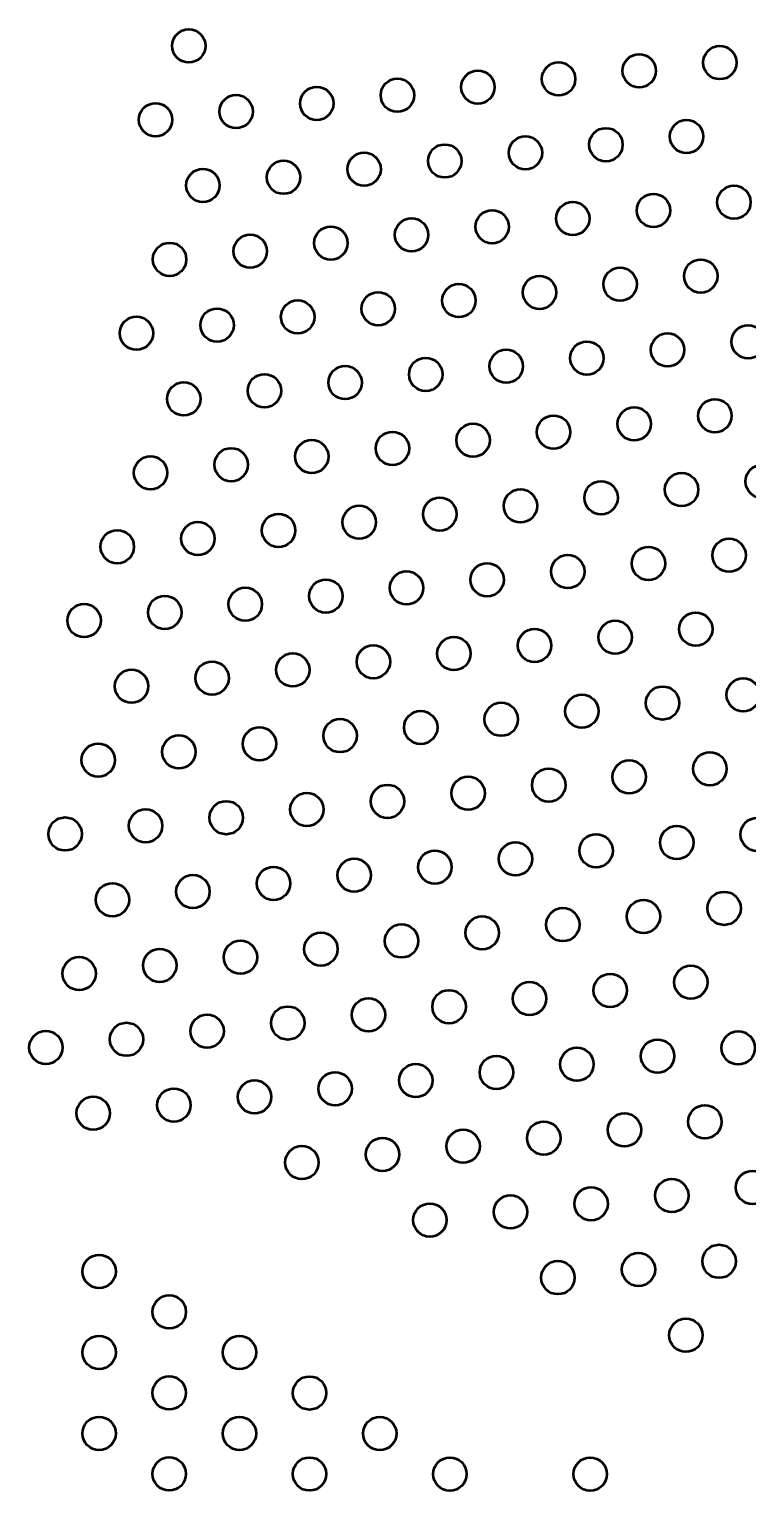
# Model space of a CAD drawing. Header units: inches. Extents: x 17.2 to 30.9, y 2 to 10.
# Drawn here: x 24.37 to 25.418, y 4.881 to 7.012 of the extents above; entities that cross this region are included whole.
import ezdxf

# ---------------------------------------------------------------- set-up
doc = ezdxf.new("R2010")
doc.units = ezdxf.units.IN
doc.header["$MEASUREMENT"] = 0
doc.layers.add('Visible', color=7, linetype='Continuous', lineweight=0)

# ---------------------------------------------------------------- blocks, each defined once
blk = doc.blocks.new('Block_4754')
at = {"layer": 'Visible', "color": 7, "lineweight": 50}
blk.add_circle((25.3275, 5.1073), 0.0243, dxfattribs=at)
blk = doc.blocks.new('Block_4773')
at = {"layer": 'Visible', "color": 7, "lineweight": 50}
blk.add_circle((25.1409, 5.1913), 0.0243, dxfattribs=at)
blk = doc.blocks.new('Block_4774')
at = {"layer": 'Visible', "color": 7, "lineweight": 50}
blk.add_circle((25.2584, 5.2032), 0.0243, dxfattribs=at)
blk = doc.blocks.new('Block_4775')
at = {"layer": 'Visible', "color": 7, "lineweight": 50}
blk.add_circle((25.3759, 5.2151), 0.0243, dxfattribs=at)
blk = doc.blocks.new('Block_4794')
at = {"layer": 'Visible', "color": 7, "lineweight": 50}
blk.add_circle((24.9543, 5.2752), 0.0243, dxfattribs=at)
blk = doc.blocks.new('Block_4795')
at = {"layer": 'Visible', "color": 7, "lineweight": 50}
blk.add_circle((25.0718, 5.2871), 0.0243, dxfattribs=at)
blk = doc.blocks.new('Block_4796')
at = {"layer": 'Visible', "color": 7, "lineweight": 50}
blk.add_circle((25.1893, 5.299), 0.0243, dxfattribs=at)
blk = doc.blocks.new('Block_4797')
at = {"layer": 'Visible', "color": 7, "lineweight": 50}
blk.add_circle((25.3069, 5.3109), 0.0243, dxfattribs=at)
blk = doc.blocks.new('Block_4798')
at = {"layer": 'Visible', "color": 7, "lineweight": 50}
blk.add_circle((25.4244, 5.3228), 0.0243, dxfattribs=at)
blk = doc.blocks.new('Block_4817')
at = {"layer": 'Visible', "color": 7, "lineweight": 50}
blk.add_circle((24.7678, 5.3591), 0.0243, dxfattribs=at)
blk = doc.blocks.new('Block_4818')
at = {"layer": 'Visible', "color": 7, "lineweight": 50}
blk.add_circle((24.8853, 5.371), 0.0243, dxfattribs=at)
blk = doc.blocks.new('Block_4819')
at = {"layer": 'Visible', "color": 7, "lineweight": 50}
blk.add_circle((25.0028, 5.3829), 0.0243, dxfattribs=at)
blk = doc.blocks.new('Block_4820')
at = {"layer": 'Visible', "color": 7, "lineweight": 50}
blk.add_circle((25.1203, 5.3948), 0.0243, dxfattribs=at)
blk = doc.blocks.new('Block_4821')
at = {"layer": 'Visible', "color": 7, "lineweight": 50}
blk.add_circle((25.2378, 5.4067), 0.0243, dxfattribs=at)
blk = doc.blocks.new('Block_4822')
at = {"layer": 'Visible', "color": 7, "lineweight": 50}
blk.add_circle((25.3553, 5.4186), 0.0243, dxfattribs=at)
blk = doc.blocks.new('Block_4842')
at = {"layer": 'Visible', "color": 7, "lineweight": 50}
blk.add_circle((24.4637, 5.4311), 0.0243, dxfattribs=at)
blk = doc.blocks.new('Block_4843')
at = {"layer": 'Visible', "color": 7, "lineweight": 50}
blk.add_circle((24.5812, 5.443), 0.0243, dxfattribs=at)
blk = doc.blocks.new('Block_4844')
at = {"layer": 'Visible', "color": 7, "lineweight": 50}
blk.add_circle((24.6987, 5.4549), 0.0243, dxfattribs=at)
blk = doc.blocks.new('Block_4845')
at = {"layer": 'Visible', "color": 7, "lineweight": 50}
blk.add_circle((24.8162, 5.4668), 0.0243, dxfattribs=at)
blk = doc.blocks.new('Block_4846')
at = {"layer": 'Visible', "color": 7, "lineweight": 50}
blk.add_circle((24.9337, 5.4787), 0.0243, dxfattribs=at)
blk = doc.blocks.new('Block_4847')
at = {"layer": 'Visible', "color": 7, "lineweight": 50}
blk.add_circle((25.0512, 5.4906), 0.0243, dxfattribs=at)
blk = doc.blocks.new('Block_4848')
at = {"layer": 'Visible', "color": 7, "lineweight": 50}
blk.add_circle((25.1687, 5.5025), 0.0243, dxfattribs=at)
blk = doc.blocks.new('Block_4849')
at = {"layer": 'Visible', "color": 7, "lineweight": 50}
blk.add_circle((25.2862, 5.5144), 0.0243, dxfattribs=at)
blk = doc.blocks.new('Block_4850')
at = {"layer": 'Visible', "color": 7, "lineweight": 50}
blk.add_circle((25.4038, 5.5263), 0.0243, dxfattribs=at)
blk = doc.blocks.new('Block_4870')
at = {"layer": 'Visible', "color": 7, "lineweight": 50}
blk.add_circle((24.3946, 5.5269), 0.0243, dxfattribs=at)
blk = doc.blocks.new('Block_4871')
at = {"layer": 'Visible', "color": 7, "lineweight": 50}
blk.add_circle((24.5121, 5.5388), 0.0243, dxfattribs=at)
blk = doc.blocks.new('Block_4872')
at = {"layer": 'Visible', "color": 7, "lineweight": 50}
blk.add_circle((24.6296, 5.5507), 0.0243, dxfattribs=at)
blk = doc.blocks.new('Block_4873')
at = {"layer": 'Visible', "color": 7, "lineweight": 50}
blk.add_circle((24.7471, 5.5626), 0.0243, dxfattribs=at)
blk = doc.blocks.new('Block_4874')
at = {"layer": 'Visible', "color": 7, "lineweight": 50}
blk.add_circle((24.8647, 5.5745), 0.0243, dxfattribs=at)
blk = doc.blocks.new('Block_4875')
at = {"layer": 'Visible', "color": 7, "lineweight": 50}
blk.add_circle((24.9822, 5.5864), 0.0243, dxfattribs=at)
blk = doc.blocks.new('Block_4876')
at = {"layer": 'Visible', "color": 7, "lineweight": 50}
blk.add_circle((25.0997, 5.5983), 0.0243, dxfattribs=at)
blk = doc.blocks.new('Block_4877')
at = {"layer": 'Visible', "color": 7, "lineweight": 50}
blk.add_circle((25.2172, 5.6102), 0.0243, dxfattribs=at)
blk = doc.blocks.new('Block_4878')
at = {"layer": 'Visible', "color": 7, "lineweight": 50}
blk.add_circle((25.3347, 5.6221), 0.0243, dxfattribs=at)
blk = doc.blocks.new('Block_4899')
at = {"layer": 'Visible', "color": 7, "lineweight": 50}
blk.add_circle((24.4431, 5.6346), 0.0243, dxfattribs=at)
blk = doc.blocks.new('Block_4900')
at = {"layer": 'Visible', "color": 7, "lineweight": 50}
blk.add_circle((24.5606, 5.6465), 0.0243, dxfattribs=at)
blk = doc.blocks.new('Block_4901')
at = {"layer": 'Visible', "color": 7, "lineweight": 50}
blk.add_circle((24.6781, 5.6584), 0.0243, dxfattribs=at)
blk = doc.blocks.new('Block_4902')
at = {"layer": 'Visible', "color": 7, "lineweight": 50}
blk.add_circle((24.7956, 5.6703), 0.0243, dxfattribs=at)
blk = doc.blocks.new('Block_4903')
at = {"layer": 'Visible', "color": 7, "lineweight": 50}
blk.add_circle((24.9131, 5.6822), 0.0243, dxfattribs=at)
blk = doc.blocks.new('Block_4904')
at = {"layer": 'Visible', "color": 7, "lineweight": 50}
blk.add_circle((25.0306, 5.6941), 0.0243, dxfattribs=at)
blk = doc.blocks.new('Block_4905')
at = {"layer": 'Visible', "color": 7, "lineweight": 50}
blk.add_circle((25.1481, 5.706), 0.0243, dxfattribs=at)
blk = doc.blocks.new('Block_4906')
at = {"layer": 'Visible', "color": 7, "lineweight": 50}
blk.add_circle((25.2656, 5.7179), 0.0243, dxfattribs=at)
blk = doc.blocks.new('Block_4907')
at = {"layer": 'Visible', "color": 7, "lineweight": 50}
blk.add_circle((25.3831, 5.7298), 0.0243, dxfattribs=at)
blk = doc.blocks.new('Block_4928')
at = {"layer": 'Visible', "color": 7, "lineweight": 50}
blk.add_circle((24.4915, 5.7423), 0.0243, dxfattribs=at)
blk = doc.blocks.new('Block_4929')
at = {"layer": 'Visible', "color": 7, "lineweight": 50}
blk.add_circle((24.609, 5.7543), 0.0243, dxfattribs=at)
blk = doc.blocks.new('Block_4930')
at = {"layer": 'Visible', "color": 7, "lineweight": 50}
blk.add_circle((24.7265, 5.7662), 0.0243, dxfattribs=at)
blk = doc.blocks.new('Block_4931')
at = {"layer": 'Visible', "color": 7, "lineweight": 50}
blk.add_circle((24.844, 5.7781), 0.0243, dxfattribs=at)
blk = doc.blocks.new('Block_4932')
at = {"layer": 'Visible', "color": 7, "lineweight": 50}
blk.add_circle((24.9616, 5.79), 0.0243, dxfattribs=at)
blk = doc.blocks.new('Block_4933')
at = {"layer": 'Visible', "color": 7, "lineweight": 50}
blk.add_circle((25.0791, 5.8019), 0.0243, dxfattribs=at)
blk = doc.blocks.new('Block_4934')
at = {"layer": 'Visible', "color": 7, "lineweight": 50}
blk.add_circle((25.1966, 5.8138), 0.0243, dxfattribs=at)
blk = doc.blocks.new('Block_4935')
at = {"layer": 'Visible', "color": 7, "lineweight": 50}
blk.add_circle((25.3141, 5.8257), 0.0243, dxfattribs=at)
blk = doc.blocks.new('Block_4936')
at = {"layer": 'Visible', "color": 7, "lineweight": 50}
blk.add_circle((25.4316, 5.8376), 0.0243, dxfattribs=at)
blk = doc.blocks.new('Block_4957')
at = {"layer": 'Visible', "color": 7, "lineweight": 50}
blk.add_circle((24.4225, 5.8382), 0.0243, dxfattribs=at)
blk = doc.blocks.new('Block_4958')
at = {"layer": 'Visible', "color": 7, "lineweight": 50}
blk.add_circle((24.54, 5.8501), 0.0243, dxfattribs=at)
blk = doc.blocks.new('Block_4959')
at = {"layer": 'Visible', "color": 7, "lineweight": 50}
blk.add_circle((24.6575, 5.862), 0.0243, dxfattribs=at)
blk = doc.blocks.new('Block_4960')
at = {"layer": 'Visible', "color": 7, "lineweight": 50}
blk.add_circle((24.775, 5.8739), 0.0243, dxfattribs=at)
blk = doc.blocks.new('Block_4961')
at = {"layer": 'Visible', "color": 7, "lineweight": 50}
blk.add_circle((24.8925, 5.8858), 0.0243, dxfattribs=at)
blk = doc.blocks.new('Block_4962')
at = {"layer": 'Visible', "color": 7, "lineweight": 50}
blk.add_circle((25.01, 5.8977), 0.0243, dxfattribs=at)
blk = doc.blocks.new('Block_4963')
at = {"layer": 'Visible', "color": 7, "lineweight": 50}
blk.add_circle((25.1275, 5.9096), 0.0243, dxfattribs=at)
blk = doc.blocks.new('Block_4964')
at = {"layer": 'Visible', "color": 7, "lineweight": 50}
blk.add_circle((25.245, 5.9215), 0.0243, dxfattribs=at)
blk = doc.blocks.new('Block_4965')
at = {"layer": 'Visible', "color": 7, "lineweight": 50}
blk.add_circle((25.3625, 5.9334), 0.0243, dxfattribs=at)
blk = doc.blocks.new('Block_4987')
at = {"layer": 'Visible', "color": 7, "lineweight": 50}
blk.add_circle((24.4709, 5.9459), 0.0243, dxfattribs=at)
blk = doc.blocks.new('Block_4988')
at = {"layer": 'Visible', "color": 7, "lineweight": 50}
blk.add_circle((24.5884, 5.9578), 0.0243, dxfattribs=at)
blk = doc.blocks.new('Block_4989')
at = {"layer": 'Visible', "color": 7, "lineweight": 50}
blk.add_circle((24.7059, 5.9697), 0.0243, dxfattribs=at)
blk = doc.blocks.new('Block_4990')
at = {"layer": 'Visible', "color": 7, "lineweight": 50}
blk.add_circle((24.8234, 5.9816), 0.0243, dxfattribs=at)
blk = doc.blocks.new('Block_4991')
at = {"layer": 'Visible', "color": 7, "lineweight": 50}
blk.add_circle((24.9409, 5.9935), 0.0243, dxfattribs=at)
blk = doc.blocks.new('Block_4992')
at = {"layer": 'Visible', "color": 7, "lineweight": 50}
blk.add_circle((25.0584, 6.0054), 0.0243, dxfattribs=at)
blk = doc.blocks.new('Block_4993')
at = {"layer": 'Visible', "color": 7, "lineweight": 50}
blk.add_circle((25.176, 6.0173), 0.0243, dxfattribs=at)
blk = doc.blocks.new('Block_4994')
at = {"layer": 'Visible', "color": 7, "lineweight": 50}
blk.add_circle((25.2935, 6.0292), 0.0243, dxfattribs=at)
blk = doc.blocks.new('Block_4995')
at = {"layer": 'Visible', "color": 7, "lineweight": 50}
blk.add_circle((25.411, 6.0411), 0.0243, dxfattribs=at)
blk = doc.blocks.new('Block_5017')
at = {"layer": 'Visible', "color": 7, "lineweight": 50}
blk.add_circle((24.5194, 6.0536), 0.0243, dxfattribs=at)
blk = doc.blocks.new('Block_5018')
at = {"layer": 'Visible', "color": 7, "lineweight": 50}
blk.add_circle((24.6369, 6.0655), 0.0243, dxfattribs=at)
blk = doc.blocks.new('Block_5019')
at = {"layer": 'Visible', "color": 7, "lineweight": 50}
blk.add_circle((24.7544, 6.0774), 0.0243, dxfattribs=at)
blk = doc.blocks.new('Block_5020')
at = {"layer": 'Visible', "color": 7, "lineweight": 50}
blk.add_circle((24.8719, 6.0893), 0.0243, dxfattribs=at)
blk = doc.blocks.new('Block_5021')
at = {"layer": 'Visible', "color": 7, "lineweight": 50}
blk.add_circle((24.9894, 6.1012), 0.0243, dxfattribs=at)
blk = doc.blocks.new('Block_5022')
at = {"layer": 'Visible', "color": 7, "lineweight": 50}
blk.add_circle((25.1069, 6.1131), 0.0243, dxfattribs=at)
blk = doc.blocks.new('Block_5023')
at = {"layer": 'Visible', "color": 7, "lineweight": 50}
blk.add_circle((25.2244, 6.125), 0.0243, dxfattribs=at)
blk = doc.blocks.new('Block_5024')
at = {"layer": 'Visible', "color": 7, "lineweight": 50}
blk.add_circle((25.3419, 6.1369), 0.0243, dxfattribs=at)
blk = doc.blocks.new('Block_5047')
at = {"layer": 'Visible', "color": 7, "lineweight": 50}
blk.add_circle((24.4503, 6.1494), 0.0243, dxfattribs=at)
blk = doc.blocks.new('Block_5048')
at = {"layer": 'Visible', "color": 7, "lineweight": 50}
blk.add_circle((24.5678, 6.1613), 0.0243, dxfattribs=at)
blk = doc.blocks.new('Block_5049')
at = {"layer": 'Visible', "color": 7, "lineweight": 50}
blk.add_circle((24.6853, 6.1732), 0.0243, dxfattribs=at)
blk = doc.blocks.new('Block_5050')
at = {"layer": 'Visible', "color": 7, "lineweight": 50}
blk.add_circle((24.8028, 6.1851), 0.0243, dxfattribs=at)
blk = doc.blocks.new('Block_5051')
at = {"layer": 'Visible', "color": 7, "lineweight": 50}
blk.add_circle((24.9203, 6.197), 0.0243, dxfattribs=at)
blk = doc.blocks.new('Block_5052')
at = {"layer": 'Visible', "color": 7, "lineweight": 50}
blk.add_circle((25.0378, 6.2089), 0.0243, dxfattribs=at)
blk = doc.blocks.new('Block_5053')
at = {"layer": 'Visible', "color": 7, "lineweight": 50}
blk.add_circle((25.1553, 6.2208), 0.0243, dxfattribs=at)
blk = doc.blocks.new('Block_5054')
at = {"layer": 'Visible', "color": 7, "lineweight": 50}
blk.add_circle((25.2729, 6.2327), 0.0243, dxfattribs=at)
blk = doc.blocks.new('Block_5055')
at = {"layer": 'Visible', "color": 7, "lineweight": 50}
blk.add_circle((25.3904, 6.2446), 0.0243, dxfattribs=at)
blk = doc.blocks.new('Block_5078')
at = {"layer": 'Visible', "color": 7, "lineweight": 50}
blk.add_circle((24.4987, 6.2571), 0.0243, dxfattribs=at)
blk = doc.blocks.new('Block_5079')
at = {"layer": 'Visible', "color": 7, "lineweight": 50}
blk.add_circle((24.6162, 6.269), 0.0243, dxfattribs=at)
blk = doc.blocks.new('Block_5080')
at = {"layer": 'Visible', "color": 7, "lineweight": 50}
blk.add_circle((24.7338, 6.2809), 0.0243, dxfattribs=at)
blk = doc.blocks.new('Block_5081')
at = {"layer": 'Visible', "color": 7, "lineweight": 50}
blk.add_circle((24.8513, 6.2928), 0.0243, dxfattribs=at)
blk = doc.blocks.new('Block_5082')
at = {"layer": 'Visible', "color": 7, "lineweight": 50}
blk.add_circle((24.9688, 6.3047), 0.0243, dxfattribs=at)
blk = doc.blocks.new('Block_5083')
at = {"layer": 'Visible', "color": 7, "lineweight": 50}
blk.add_circle((25.0863, 6.3166), 0.0243, dxfattribs=at)
blk = doc.blocks.new('Block_5084')
at = {"layer": 'Visible', "color": 7, "lineweight": 50}
blk.add_circle((25.2038, 6.3285), 0.0243, dxfattribs=at)
blk = doc.blocks.new('Block_5085')
at = {"layer": 'Visible', "color": 7, "lineweight": 50}
blk.add_circle((25.3213, 6.3404), 0.0243, dxfattribs=at)
blk = doc.blocks.new('Block_5086')
at = {"layer": 'Visible', "color": 7, "lineweight": 50}
blk.add_circle((25.4388, 6.3523), 0.0243, dxfattribs=at)
blk = doc.blocks.new('Block_5109')
at = {"layer": 'Visible', "color": 7, "lineweight": 50}
blk.add_circle((24.5472, 6.3648), 0.0243, dxfattribs=at)
blk = doc.blocks.new('Block_5110')
at = {"layer": 'Visible', "color": 7, "lineweight": 50}
blk.add_circle((24.6647, 6.3767), 0.0243, dxfattribs=at)
blk = doc.blocks.new('Block_5111')
at = {"layer": 'Visible', "color": 7, "lineweight": 50}
blk.add_circle((24.7822, 6.3886), 0.0243, dxfattribs=at)
blk = doc.blocks.new('Block_5112')
at = {"layer": 'Visible', "color": 7, "lineweight": 50}
blk.add_circle((24.8997, 6.4005), 0.0243, dxfattribs=at)
blk = doc.blocks.new('Block_5113')
at = {"layer": 'Visible', "color": 7, "lineweight": 50}
blk.add_circle((25.0172, 6.4124), 0.0243, dxfattribs=at)
blk = doc.blocks.new('Block_5114')
at = {"layer": 'Visible', "color": 7, "lineweight": 50}
blk.add_circle((25.1347, 6.4243), 0.0243, dxfattribs=at)
blk = doc.blocks.new('Block_5115')
at = {"layer": 'Visible', "color": 7, "lineweight": 50}
blk.add_circle((25.2522, 6.4362), 0.0243, dxfattribs=at)
blk = doc.blocks.new('Block_5116')
at = {"layer": 'Visible', "color": 7, "lineweight": 50}
blk.add_circle((25.3698, 6.4481), 0.0243, dxfattribs=at)
blk = doc.blocks.new('Block_5140')
at = {"layer": 'Visible', "color": 7, "lineweight": 50}
blk.add_circle((24.5956, 6.4726), 0.0243, dxfattribs=at)
blk = doc.blocks.new('Block_5141')
at = {"layer": 'Visible', "color": 7, "lineweight": 50}
blk.add_circle((24.7131, 6.4845), 0.0243, dxfattribs=at)
blk = doc.blocks.new('Block_5142')
at = {"layer": 'Visible', "color": 7, "lineweight": 50}
blk.add_circle((24.8307, 6.4964), 0.0243, dxfattribs=at)
blk = doc.blocks.new('Block_5143')
at = {"layer": 'Visible', "color": 7, "lineweight": 50}
blk.add_circle((24.9482, 6.5083), 0.0243, dxfattribs=at)
blk = doc.blocks.new('Block_5144')
at = {"layer": 'Visible', "color": 7, "lineweight": 50}
blk.add_circle((25.0657, 6.5202), 0.0243, dxfattribs=at)
blk = doc.blocks.new('Block_5145')
at = {"layer": 'Visible', "color": 7, "lineweight": 50}
blk.add_circle((25.1832, 6.5321), 0.0243, dxfattribs=at)
blk = doc.blocks.new('Block_5146')
at = {"layer": 'Visible', "color": 7, "lineweight": 50}
blk.add_circle((25.3007, 6.544), 0.0243, dxfattribs=at)
blk = doc.blocks.new('Block_5147')
at = {"layer": 'Visible', "color": 7, "lineweight": 50}
blk.add_circle((25.4182, 6.5559), 0.0243, dxfattribs=at)
blk = doc.blocks.new('Block_5171')
at = {"layer": 'Visible', "color": 7, "lineweight": 50}
blk.add_circle((24.5266, 6.5684), 0.0243, dxfattribs=at)
blk = doc.blocks.new('Block_5172')
at = {"layer": 'Visible', "color": 7, "lineweight": 50}
blk.add_circle((24.6441, 6.5803), 0.0243, dxfattribs=at)
blk = doc.blocks.new('Block_5173')
at = {"layer": 'Visible', "color": 7, "lineweight": 50}
blk.add_circle((24.7616, 6.5922), 0.0243, dxfattribs=at)
blk = doc.blocks.new('Block_5174')
at = {"layer": 'Visible', "color": 7, "lineweight": 50}
blk.add_circle((24.8791, 6.6041), 0.0243, dxfattribs=at)
blk = doc.blocks.new('Block_5175')
at = {"layer": 'Visible', "color": 7, "lineweight": 50}
blk.add_circle((24.9966, 6.616), 0.0243, dxfattribs=at)
blk = doc.blocks.new('Block_5176')
at = {"layer": 'Visible', "color": 7, "lineweight": 50}
blk.add_circle((25.1141, 6.6279), 0.0243, dxfattribs=at)
blk = doc.blocks.new('Block_5177')
at = {"layer": 'Visible', "color": 7, "lineweight": 50}
blk.add_circle((25.2316, 6.6398), 0.0243, dxfattribs=at)
blk = doc.blocks.new('Block_5178')
at = {"layer": 'Visible', "color": 7, "lineweight": 50}
blk.add_circle((25.3491, 6.6517), 0.0243, dxfattribs=at)
blk = doc.blocks.new('Block_5203')
at = {"layer": 'Visible', "color": 7, "lineweight": 50}
blk.add_circle((24.575, 6.6761), 0.0243, dxfattribs=at)
blk = doc.blocks.new('Block_5204')
at = {"layer": 'Visible', "color": 7, "lineweight": 50}
blk.add_circle((24.6925, 6.688), 0.0243, dxfattribs=at)
blk = doc.blocks.new('Block_5205')
at = {"layer": 'Visible', "color": 7, "lineweight": 50}
blk.add_circle((24.81, 6.6999), 0.0243, dxfattribs=at)
blk = doc.blocks.new('Block_5206')
at = {"layer": 'Visible', "color": 7, "lineweight": 50}
blk.add_circle((24.9276, 6.7118), 0.0243, dxfattribs=at)
blk = doc.blocks.new('Block_5207')
at = {"layer": 'Visible', "color": 7, "lineweight": 50}
blk.add_circle((25.0451, 6.7237), 0.0243, dxfattribs=at)
blk = doc.blocks.new('Block_5208')
at = {"layer": 'Visible', "color": 7, "lineweight": 50}
blk.add_circle((25.1626, 6.7356), 0.0243, dxfattribs=at)
blk = doc.blocks.new('Block_5209')
at = {"layer": 'Visible', "color": 7, "lineweight": 50}
blk.add_circle((25.2801, 6.7475), 0.0243, dxfattribs=at)
blk = doc.blocks.new('Block_5210')
at = {"layer": 'Visible', "color": 7, "lineweight": 50}
blk.add_circle((25.3976, 6.7594), 0.0243, dxfattribs=at)
blk = doc.blocks.new('Block_5230')
at = {"layer": 'Visible', "color": 7, "lineweight": 50}
blk.add_circle((24.6235, 6.7838), 0.0243, dxfattribs=at)
blk = doc.blocks.new('Block_5231')
at = {"layer": 'Visible', "color": 7, "lineweight": 50}
blk.add_circle((24.741, 6.7957), 0.0243, dxfattribs=at)
blk = doc.blocks.new('Block_5232')
at = {"layer": 'Visible', "color": 7, "lineweight": 50}
blk.add_circle((24.8585, 6.8076), 0.0243, dxfattribs=at)
blk = doc.blocks.new('Block_5233')
at = {"layer": 'Visible', "color": 7, "lineweight": 50}
blk.add_circle((24.976, 6.8195), 0.0243, dxfattribs=at)
blk = doc.blocks.new('Block_5234')
at = {"layer": 'Visible', "color": 7, "lineweight": 50}
blk.add_circle((25.0935, 6.8314), 0.0243, dxfattribs=at)
blk = doc.blocks.new('Block_5235')
at = {"layer": 'Visible', "color": 7, "lineweight": 50}
blk.add_circle((25.211, 6.8433), 0.0243, dxfattribs=at)
blk = doc.blocks.new('Block_5236')
at = {"layer": 'Visible', "color": 7, "lineweight": 50}
blk.add_circle((25.3285, 6.8552), 0.0243, dxfattribs=at)
blk = doc.blocks.new('Block_5248')
at = {"layer": 'Visible', "color": 7, "lineweight": 50}
blk.add_circle((24.5544, 6.8796), 0.0243, dxfattribs=at)
blk = doc.blocks.new('Block_5249')
at = {"layer": 'Visible', "color": 7, "lineweight": 50}
blk.add_circle((24.6719, 6.8915), 0.0243, dxfattribs=at)
blk = doc.blocks.new('Block_5250')
at = {"layer": 'Visible', "color": 7, "lineweight": 50}
blk.add_circle((24.7894, 6.9034), 0.0243, dxfattribs=at)
blk = doc.blocks.new('Block_5251')
at = {"layer": 'Visible', "color": 7, "lineweight": 50}
blk.add_circle((24.9069, 6.9153), 0.0243, dxfattribs=at)
blk = doc.blocks.new('Block_5252')
at = {"layer": 'Visible', "color": 7, "lineweight": 50}
blk.add_circle((25.0244, 6.9272), 0.0243, dxfattribs=at)
blk = doc.blocks.new('Block_5253')
at = {"layer": 'Visible', "color": 7, "lineweight": 50}
blk.add_circle((25.142, 6.9391), 0.0243, dxfattribs=at)
blk = doc.blocks.new('Block_5254')
at = {"layer": 'Visible', "color": 7, "lineweight": 50}
blk.add_circle((25.2595, 6.951), 0.0243, dxfattribs=at)
blk = doc.blocks.new('Block_5255')
at = {"layer": 'Visible', "color": 7, "lineweight": 50}
blk.add_circle((25.377, 6.9629), 0.0243, dxfattribs=at)
blk = doc.blocks.new('Block_5258')
at = {"layer": 'Visible', "color": 7, "lineweight": 50}
blk.add_circle((24.6029, 6.9873), 0.0243, dxfattribs=at)
blk = doc.blocks.new('Block_5341')
at = {"layer": 'Visible', "color": 7, "lineweight": 50}
blk.add_circle((24.4721, 4.9642), 0.0243, dxfattribs=at)
blk = doc.blocks.new('Block_5342')
at = {"layer": 'Visible', "color": 7, "lineweight": 50}
blk.add_circle((24.4721, 5.0823), 0.0243, dxfattribs=at)
blk = doc.blocks.new('Block_5343')
at = {"layer": 'Visible', "color": 7, "lineweight": 50}
blk.add_circle((24.4722, 5.2004), 0.0243, dxfattribs=at)
blk = doc.blocks.new('Block_5349')
at = {"layer": 'Visible', "color": 7, "lineweight": 50}
blk.add_circle((24.5744, 4.9051), 0.0243, dxfattribs=at)
blk = doc.blocks.new('Block_5350')
at = {"layer": 'Visible', "color": 7, "lineweight": 50}
blk.add_circle((24.5744, 5.0232), 0.0243, dxfattribs=at)
blk = doc.blocks.new('Block_5351')
at = {"layer": 'Visible', "color": 7, "lineweight": 50}
blk.add_circle((24.5745, 5.1413), 0.0243, dxfattribs=at)
blk = doc.blocks.new('Block_5361')
at = {"layer": 'Visible', "color": 7, "lineweight": 50}
blk.add_circle((24.6767, 4.9641), 0.0243, dxfattribs=at)
blk = doc.blocks.new('Block_5362')
at = {"layer": 'Visible', "color": 7, "lineweight": 50}
blk.add_circle((24.6767, 5.0822), 0.0243, dxfattribs=at)
blk = doc.blocks.new('Block_5376')
at = {"layer": 'Visible', "color": 7, "lineweight": 50}
blk.add_circle((24.7789, 4.905), 0.0243, dxfattribs=at)
blk = doc.blocks.new('Block_5377')
at = {"layer": 'Visible', "color": 7, "lineweight": 50}
blk.add_circle((24.779, 5.0231), 0.0243, dxfattribs=at)
blk = doc.blocks.new('Block_5396')
at = {"layer": 'Visible', "color": 7, "lineweight": 50}
blk.add_circle((24.8812, 4.964), 0.0243, dxfattribs=at)
blk = doc.blocks.new('Block_5419')
at = {"layer": 'Visible', "color": 7, "lineweight": 50}
blk.add_circle((24.9835, 4.9049), 0.0243, dxfattribs=at)
blk = doc.blocks.new('Block_5469')
at = {"layer": 'Visible', "color": 7, "lineweight": 50}
blk.add_circle((25.1881, 4.9048), 0.0243, dxfattribs=at)

msp = doc.modelspace()

# ---------------------------------------------------------------- block references
at = {"layer": 'Visible'}
for name in ['Block_5258', 'Block_5254', 'Block_5255', 'Block_5252', 'Block_5253', 'Block_5250', 'Block_5251', 'Block_5249', 'Block_5248', 'Block_5235', 'Block_5236', 'Block_5233', 'Block_5234', 'Block_5231', 'Block_5232', 'Block_5230', 'Block_5210', 'Block_5208', 'Block_5209', 'Block_5206', 'Block_5207', 'Block_5205', 'Block_5203', 'Block_5204', 'Block_5178', 'Block_5176', 'Block_5177', 'Block_5174', 'Block_5175', 'Block_5173', 'Block_5171', 'Block_5172', 'Block_5146', 'Block_5147', 'Block_5144', 'Block_5145', 'Block_5143', 'Block_5141', 'Block_5142', 'Block_5140', 'Block_5115', 'Block_5116', 'Block_5113', 'Block_5114', 'Block_5112', 'Block_5110', 'Block_5111', 'Block_5109', 'Block_5086', 'Block_5084', 'Block_5085', 'Block_5083', 'Block_5081', 'Block_5082', 'Block_5079', 'Block_5080', 'Block_5078', 'Block_5055', 'Block_5053', 'Block_5054', 'Block_5052', 'Block_5050', 'Block_5051', 'Block_5048', 'Block_5049', 'Block_5047', 'Block_5024', 'Block_5023', 'Block_5021', 'Block_5022', 'Block_5019', 'Block_5020', 'Block_5017', 'Block_5018', 'Block_4994', 'Block_4995', 'Block_4993', 'Block_4991', 'Block_4992', 'Block_4989', 'Block_4990', 'Block_4987', 'Block_4988', 'Block_4964', 'Block_4965', 'Block_4963', 'Block_4961', 'Block_4962', 'Block_4959', 'Block_4960', 'Block_4957', 'Block_4958', 'Block_4936', 'Block_4935', 'Block_4933', 'Block_4934', 'Block_4931', 'Block_4932', 'Block_4929', 'Block_4930', 'Block_4928', 'Block_4907', 'Block_4906', 'Block_4904', 'Block_4905', 'Block_4902', 'Block_4903', 'Block_4900', 'Block_4901', 'Block_4899', 'Block_4877', 'Block_4878', 'Block_4875', 'Block_4876', 'Block_4873', 'Block_4874', 'Block_4871', 'Block_4872', 'Block_4870', 'Block_4850', 'Block_4848', 'Block_4849', 'Block_4846', 'Block_4847', 'Block_4844', 'Block_4845', 'Block_4843', 'Block_4842', 'Block_4822', 'Block_4820', 'Block_4821', 'Block_4818', 'Block_4819', 'Block_4817', 'Block_4797', 'Block_4798', 'Block_4795', 'Block_4796', 'Block_4794', 'Block_5343', 'Block_4774', 'Block_4775', 'Block_4773', 'Block_5351', 'Block_4754', 'Block_5342', 'Block_5362', 'Block_5350', 'Block_5377', 'Block_5341', 'Block_5361', 'Block_5396', 'Block_5349', 'Block_5376', 'Block_5419', 'Block_5469']:
    msp.add_blockref(name, (0, 0), dxfattribs=at)

doc.saveas('drawing.dxf')
